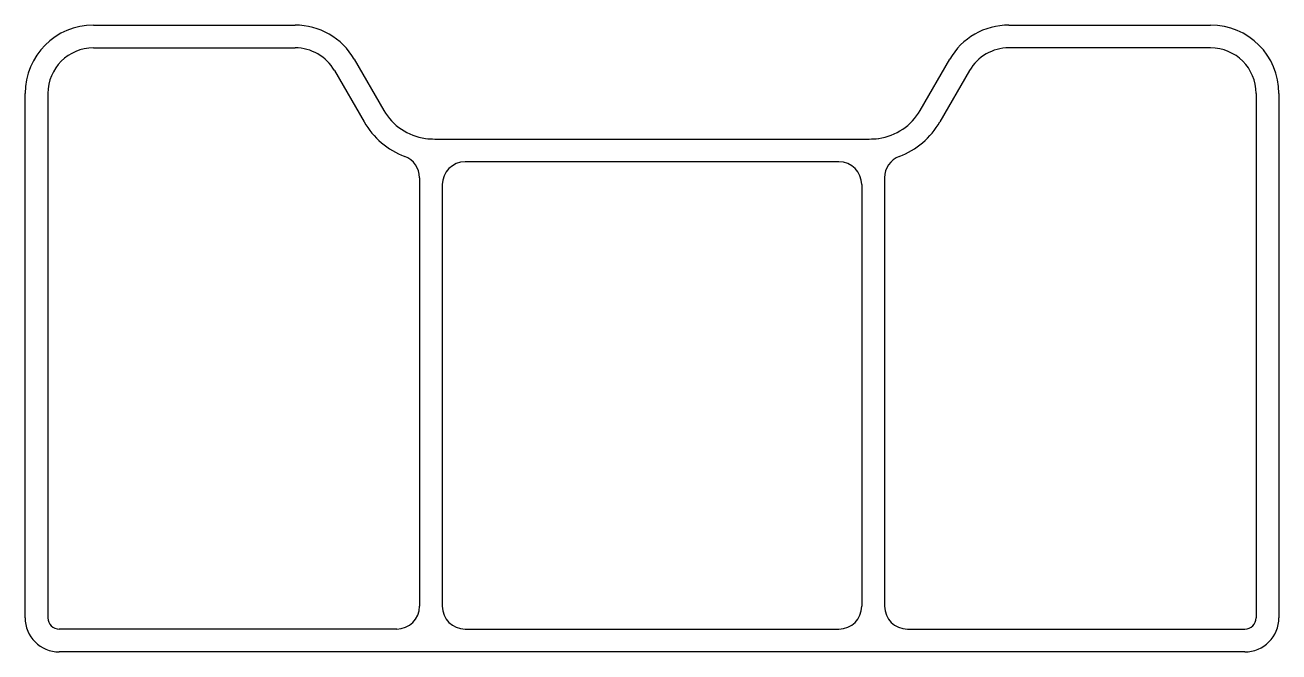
# Model space of a CAD drawing. Extents: x 278 to 388, y 798 to 853.
import ezdxf

# ---------------------------------------------------------------- set-up
doc = ezdxf.new("R2010")
doc.units = 0
doc.layers.get('0').update_dxf_attribs({"linetype": 'CONTINUOUS'})

msp = doc.modelspace()

# ---------------------------------------------------------------- linework, layer by layer
for p, q in [((284.36, 852.85), (302.04, 852.85)), ((364.67, 852.85), (382.36, 852.85)), ((284.36, 850.85), (302.04, 850.85)), ((382.36, 850.85), (364.67, 850.85)), ((307.24, 849.85), (309.83, 845.36)), ((356.89, 845.36), (359.48, 849.85)), ((305.5, 848.85), (308.1, 844.36)), ((361.21, 848.85), (358.62, 844.36)), ((278.36, 800.85), (278.36, 846.85)), ((280.36, 846.85), (280.36, 800.85)), ((386.36, 846.85), (386.36, 800.85)), ((388.36, 846.85), (388.36, 800.85)), ((314.3, 842.85), (352.42, 842.85)), ((349.76, 840.85), (316.96, 840.85)), ((312.96, 839.45), (312.96, 801.85)), ((353.76, 839.45), (353.76, 801.85)), ((314.96, 838.85), (314.96, 801.85)), ((351.76, 838.85), (351.76, 801.85)), ((310.96, 799.85), (281.36, 799.85)), ((316.96, 799.85), (349.76, 799.85)), ((355.76, 799.85), (385.36, 799.85)), ((385.36, 797.85), (281.36, 797.85))]:
    msp.add_line(p, q)
for centre, radius, start, end in [((284.36, 846.85), 6, 90, 180), ((302.04, 846.85), 6, 30.0001, 90), ((364.67, 846.85), 6, 90, 149.9999), ((382.36, 846.85), 6, 0, 90), ((284.36, 846.85), 4, 90, 180), ((302.04, 846.85), 4, 30.0002, 90), ((364.67, 846.85), 4, 90, 149.9998), ((382.36, 846.85), 4, 0, 90), ((314.16, 847.86), 5, 210.0002, 262.1253), ((352.56, 847.86), 5, 277.8747, 329.9998), ((314.16, 847.86), 7, 210.0002, 249.1583), ((352.56, 847.86), 7, 290.8417, 329.9998), ((314.3, 848.85), 6, 262.1253, 270), ((352.42, 848.85), 6, 270, 277.8747), ((310.96, 839.45), 2, 0, 69.1583), ((316.96, 838.85), 2, 90, 180), ((349.76, 838.85), 2, 0, 90), ((355.76, 839.45), 2, 110.8417, 180), ((281.36, 800.85), 3, 180, 270), ((281.36, 800.85), 1, 180, 270), ((310.96, 801.85), 2, 270, 0), ((316.96, 801.85), 2, 180, 270), ((349.76, 801.85), 2, 270, 0), ((355.76, 801.85), 2, 180, 270), ((385.36, 800.85), 3, 270, 0), ((385.36, 800.85), 1, 270, 0)]:
    msp.add_arc(centre, radius, start, end)

doc.saveas('drawing.dxf')
